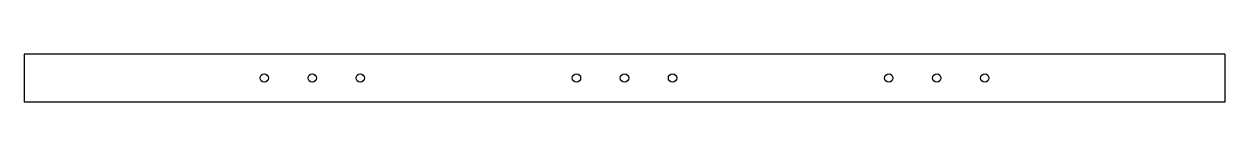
# Model space of a CAD drawing. Header units: millimetres. Extents: x -250 to 250, y 0 to 20.
import ezdxf

# ---------------------------------------------------------------- set-up
doc = ezdxf.new("R2010")
doc.units = ezdxf.units.MM

msp = doc.modelspace()

# ---------------------------------------------------------------- linework, layer by layer
at = {"color": 7, "linetype": 'Continuous', "lineweight": 25}
for p, q in [((-250, 20), (-250, 0)), ((250, 20), (-250, 20)), ((250, 20), (250, 0)), ((250, 0), (-250, 0))]:
    msp.add_line(p, q, dxfattribs=at)
for centre in [(-150, 10), (-130, 10), (-110, 10), (-20, 10), (0, 10), (20, 10), (110, 10), (130, 10), (150, 10)]:
    msp.add_circle(centre, 1.75, dxfattribs=at)

doc.saveas('drawing.dxf')
